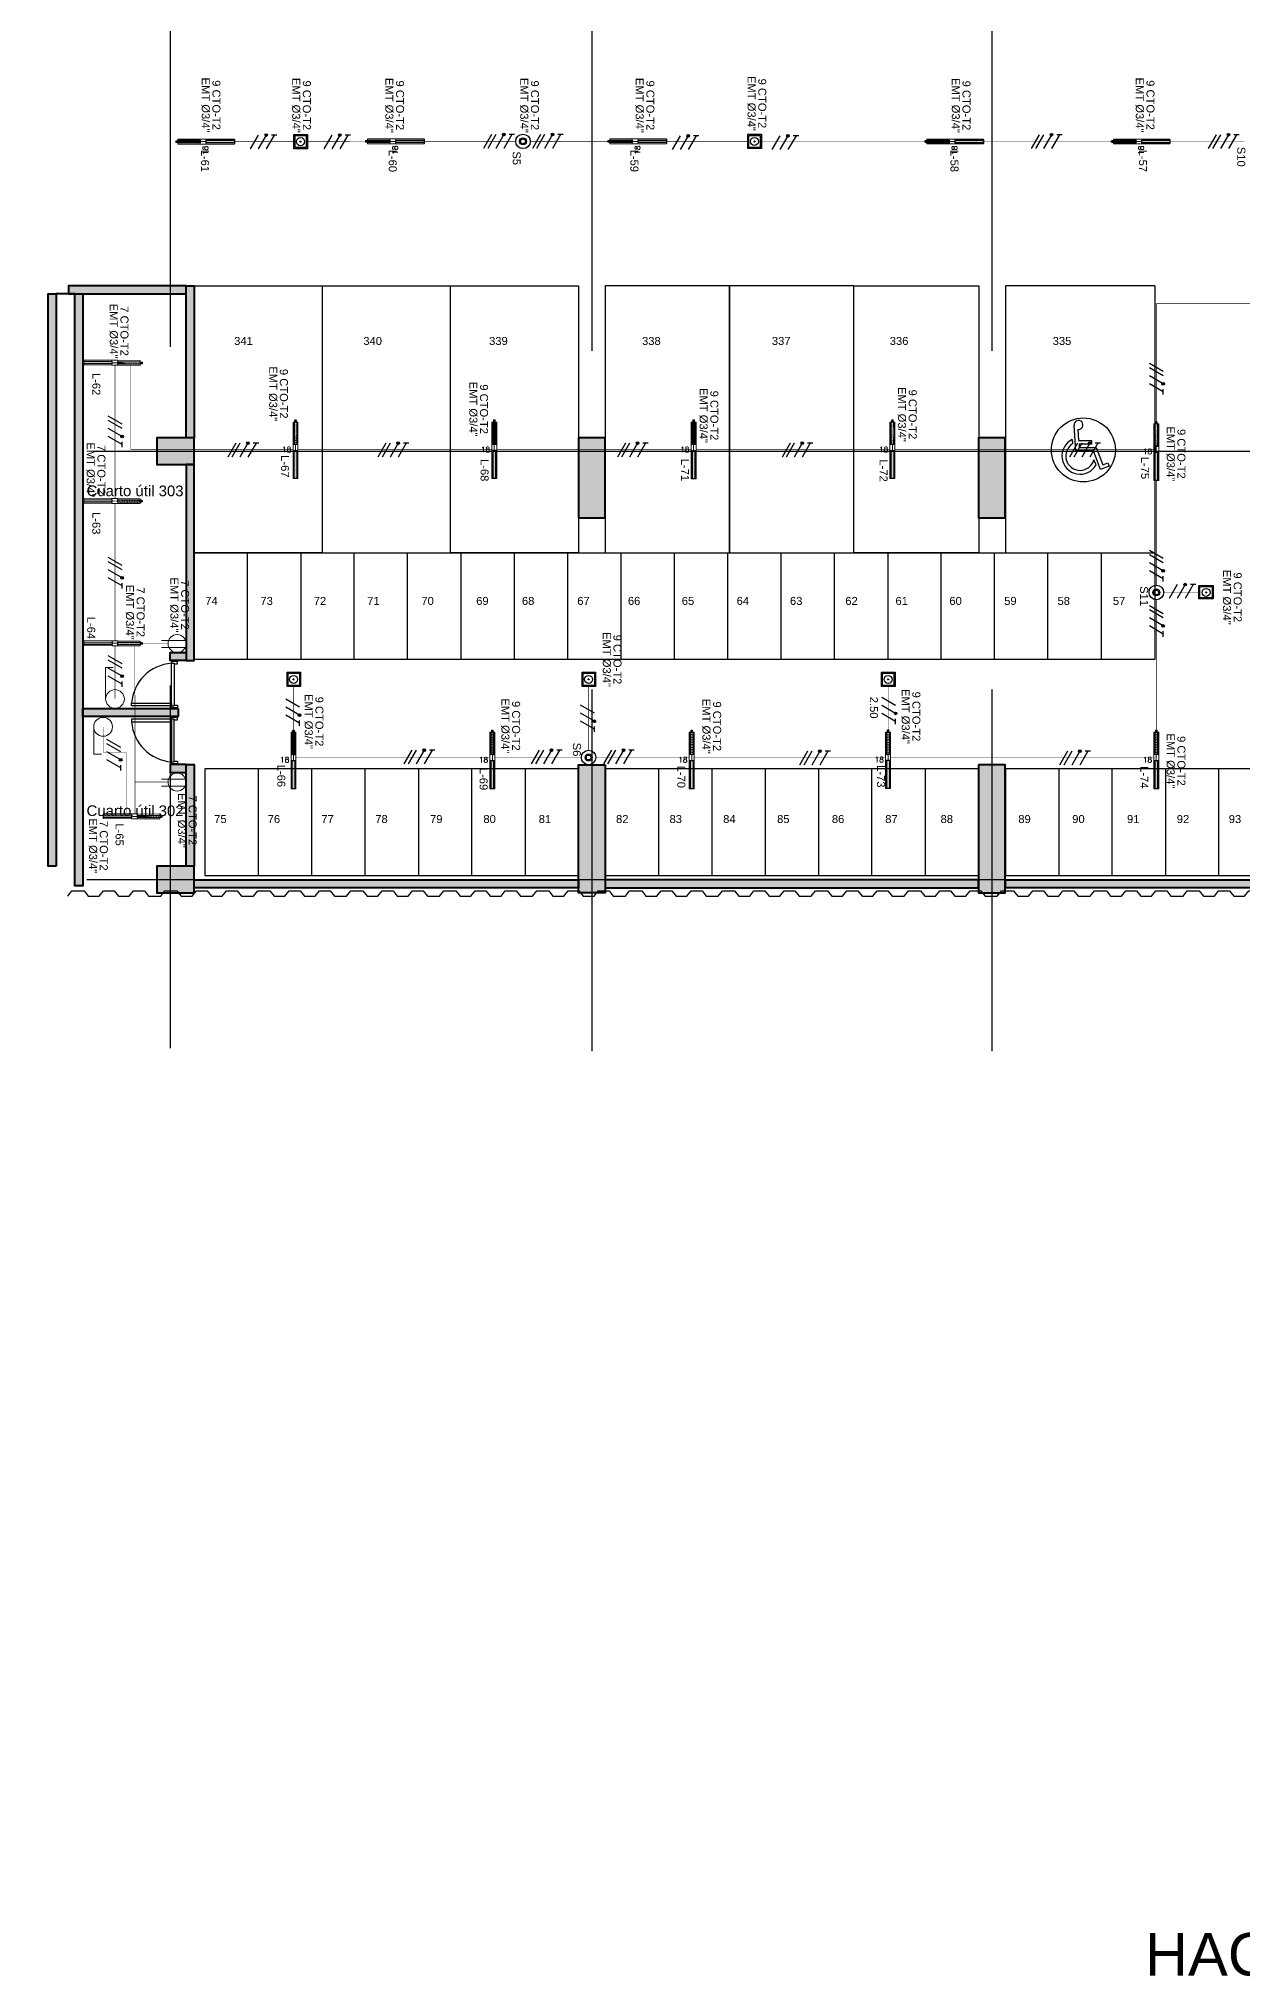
# Model space of a CAD drawing. Header units: millimetres. Extents: x -430 to 508, y 26 to 957.
# Drawn here: x 145.59 to 168.14, y 25.65 to 61.96 of the extents above; entities that cross this region are included whole.
import ezdxf
from ezdxf.enums import TextEntityAlignment as Align
from ezdxf.lldxf.tags import DXFTag

# ---------------------------------------------------------------- set-up
doc = ezdxf.new("R2010")
doc.units = ezdxf.units.MM
for name, pattern in [('Center', [50.8, 31.75, -6.35, 6.35, -6.35]), ('HIDDEN', [9.525, 6.35, -3.175]), ('HIDDEN2', [4.7625, 3.175, -1.5875])]:
    doc.linetypes.add(name, pattern=pattern)
for name, color, linetype in [('-ALAMBRADO', 7, 'Continuous'), ('-parquead', 8, 'Continuous'), ('-TP', 4, 'HIDDEN2'), ('A-HATCH CONCRETO', 8, 'Continuous'), ('AMOBLAMIENTO', 8, 'Continuous'), ('F-2', 8, 'Continuous'), ('GG_DETALLES 1', 7, 'Continuous'), ('GG_EMERGENCIA 03', 1, 'Continuous'), ('GG_LUMINARIA LED HERMETICA', 1, 'Continuous'), ('H-muro', 251, 'Continuous'), ('MUEBLE', 8, 'Continuous'), ('SENSOR MOVIMIENTO', 3, 'Continuous'), ('TEXTO 3', 3, 'Continuous'), ('Textos-espacios', 8, 'Continuous')]:
    doc.layers.add(name, color=color, linetype=linetype)
for name, color, linetype, lineweight in [('-CN-GYD-INTERRUPTORES DE PARED', 3, 'Continuous', 20), ('-CN-GYD-TOMACORRIENTES', 1, 'Continuous', 18), ('-CN-GYD-TUBERÍA PRINCIPAL ILUMINACION', 5, 'Continuous', 5), ('-EL-Texto Tomas', 7, 'Continuous', 0), ('_TEXTO', 7, 'Continuous', 9), ('Estructura', 250, 'Continuous', 40), ('GG_TEXTO', 7, 'Continuous', 9), ('LUMINARIA DE EMERGENCIA PARA SOBREPONER', 1, 'Continuous', 25), ('Muro', 250, 'Continuous', 40), ('TEXTOS', 250, 'Continuous', 20)]:
    doc.layers.add(name, color=color, linetype=linetype, lineweight=lineweight)
doc.layers.add('Columna', color=7, linetype='Continuous', lineweight=40, true_color=0x4d4d4d)
doc.layers.add('DIM-25', color=8, linetype='Continuous', plot=False)
doc.layers.add('EJE-ESTRUCTURA', color=7, linetype='Center', true_color=0xbdbdbd)
doc.layers.add('JCA_HATCH 254', color=7, linetype='Continuous', true_color=0xcfcfcf)
doc.styles.add('CORPORATIVO', font='simplex.shx')
doc.styles.add('ROMANS', font='arial.ttf')
doc.styles.get("Standard").update_dxf_attribs({"font": 'arial.ttf'})
tags = doc.linetypes.add('EMT_LINE', pattern='A,0.5,-0.2,["EMT",Standard,S=0.1,R=0,X=-0.1,Y=-0.05],-0.25', length=0.95).pattern_tags.tags
tags[6] = DXFTag(74, 10)
pattern_1 = [(270, (73.633, 4.985), (10.40324, -6.00631), [1.50158, -10.51105]), (360, (73.6335, 4.2344), (10.40324, 6.00631), [0.75079, -20.05569]), (360, (73.6335, 4.047), (10.40324, 6.00631), [0.60063, -20.20584]), (360, (73.6335, 4.422), (10.40324, 6.00631), [0.60063, -20.20584]), (330, (73.633, 3.859), (10.40324, 6.00631), [0.4805, -11.53212]), (30, (73.633, 4.61), (4e-09, 12.01262), [0.4805, -11.53212])]

# ---------------------------------------------------------------- blocks, each defined once
blk = doc.blocks.new('GG_HERMETICA')
h = blk.add_hatch()
h.set_pattern_fill('SWAMP', color=252, scale=0.472938, angle=270)
h.set_pattern_definition(pattern_1)
h.paths.add_polyline_path([(-20, -24), (-20, 23), (-550, 23), (-550, -24)])
h = blk.add_hatch()
h.set_pattern_fill('SWAMP', color=252, scale=0.472938, angle=270)
h.set_pattern_definition(pattern_1)
h.paths.add_polyline_path([(509, -24), (509, 24), (90, 23), (90, -24)])
at = {"layer": '-CN-GYD-INTERRUPTORES DE PARED', "color": 1}
blk.add_line((-20, 0), (90, 0), dxfattribs=at)
at = {"layer": '-CN-GYD-INTERRUPTORES DE PARED', "color": 1, "extrusion": (0, 0, -1)}
blk.add_lwpolyline([(20, -46), (550, -46), (550, 46), (20, 46)], dxfattribs=at)
at = {"layer": '-CN-GYD-INTERRUPTORES DE PARED', "color": 1}
for points in [[(509, -46), (509, 46)], [(513, 8), (512, 7), (512, 3), (511, 0), (511, -13), (509, -13), (509, 0), (509, 13), (511, 13), (511, 0), (512, -3), (512, -7), (513, -8)], [(519, 12), (519, 17), (513, 17), (513, 17), (512, 16), (511, 15), (511, 13), (512, 12), (513, 11), (519, 11)], [(513, 11), (513, 8), (519, 8)], [(518, 17), (518, 11), (518, 8), (518, 0), (518, -8), (518, -11), (518, -17)], [(528, -12), (528, -16), (520, -16), (520, -12), (520, 0), (520, 12), (519, 12), (519, 0), (519, -12), (520, -12)], [(520, 12), (520, 16), (528, 16), (528, 12)], [(528, 8), (520, 8)], [(541, -14), (540, -16), (530, -16), (530, -12), (530, 0), (530, 12), (528, 12), (528, 0), (528, -12), (530, -12)], [(530, 12), (530, 16), (540, 16), (541, 14)], [(530, 7), (540, 7), (540, 9), (530, 9)], [(540, 9), (541, 11)], [(540, 7), (541, 4)], [(519, -12), (519, -17), (513, -17), (513, -17), (512, -16), (511, -15), (511, -13), (512, -12), (513, -11), (519, -11)], [(513, -11), (513, -8), (519, -8)], [(528, -8), (520, -8)], [(530, -7), (540, -7), (540, -9), (530, -9)], [(540, -7), (541, -4)], [(540, -9), (541, -11)]]:
    blk.add_lwpolyline(points, dxfattribs=at)
blk.add_lwpolyline([(550, -11), (550, 0), (550, 11), (548, 14), (546, 14), (541, 14), (541, 0), (541, -14), (546, -14), (548, -14)], close=True, dxfattribs=at)
for points in [[(509, 46, 0), (90, 46, 0), (-20, 46, 0), (-20, -46, 0), (90, -46, 0), (90, 46, 0)], [(90, -46, 0), (509, -46, 0)]]:
    blk.add_polyline3d(points, dxfattribs=at)
at = {"ltscale": 0.3}
blk.add_line((-550, -40), (-550, 40), dxfattribs=at)
at = {"color": 1}
blk.add_lwpolyline([(-20, 23), (-20, -24), (-550, -24), (-550, 23)], close=True, dxfattribs=at)
blk.add_lwpolyline([(509, -24), (90, -24), (90, 23), (509, 23)], dxfattribs=at)
at = {"color": 7, "style": 'CORPORATIVO', "flags": 1}
for tag, p in [('TIPOCONTROL', (-554, 0)), ('CONTROL', (-554, 10)), ('ACTUADOR', (-554, -10))]:
    blk.add_attdef(tag, text='', height=2, dxfattribs=at).set_placement(p, align=Align.MIDDLE_RIGHT)
at = {"color": 7, "style": 'CORPORATIVO'}
blk.add_attdef('IDENTIFICACION', text='', height=2, dxfattribs=at).set_placement((0, 82), align=Align.BOTTOM_CENTER)
at = {"color": 7, "style": 'CORPORATIVO', "flags": 1}
for tag, p in [('FABRICANTE', (553, 16)), ('REFERENCIA', (553, 5)), ('LOCALIZACION', (553, -5)), ('POTENCIA', (553, -16))]:
    blk.add_attdef(tag, text='', height=2, dxfattribs=at).set_placement(p, align=Align.MIDDLE_LEFT)
at = {"color": 7, "style": 'CORPORATIVO'}
blk.add_attdef('CIRCUITO', text='', height=2, dxfattribs=at).set_placement((532, -92), align=Align.TOP_LEFT)
blk = doc.blocks.new('O6C20-MDW')
at = {"layer": 'SENSOR MOVIMIENTO'}
for radius in [129, 62.1, 43.1]:
    blk.add_circle((63166, 32657), radius, dxfattribs=at)
blk = doc.blocks.new('Tomas BD1')
at = {"lineweight": 0}
blk.add_line((0.115, -0.318), (0.115, 0.588), dxfattribs=at)
blk.add_lwpolyline([(-0.154, -0.297), (-0.154, 0.588)], dxfattribs=at)
blk.add_circle((0, 0), 0.338, dxfattribs=at)
at = {"layer": '-EL-Texto Tomas', "color": 7, "style": 'ROMANS'}
for tag, p, height, flags in [('POTENCIA(W)', (0.878, 0.595), 0.321, 9), ('TABLERO', (0.316, 0.654), 0.273, 8), ('CTO', (-0.059, 0.65), 0.273, 8)]:
    blk.add_attdef(tag, p, '', height=height, rotation=90, dxfattribs=dict(at, flags=flags))
at = {"layer": '-EL-Texto Tomas', "style": 'ROMANS', "flags": 9}
blk.add_attdef('USO', (-0.84, 0.589), '', height=0.35, rotation=90, dxfattribs=at)
blk = doc.blocks.new('3x')
at = {"layer": '-ALAMBRADO'}
h = blk.add_hatch(color=256, dxfattribs=at)
edge = h.paths.add_edge_path()
edge.add_arc((0.078, 0.13), 0.025, 0, 360)
for p, q in [((-0.152, 0.13), (-0.302, -0.13)), ((-0.072, 0.13), (-0.222, -0.13)), ((0.078, 0.13), (-0.072, -0.13)), ((0.228, 0.13), (0.078, -0.13))]:
    blk.add_line(p, q, dxfattribs=at)
blk.add_lwpolyline([(0.278, 0.13), (0.178, 0.13)], dxfattribs=at)
blk.add_circle((0.078, 0.13), 0.025, dxfattribs=at)
blk = doc.blocks.new('*U27')
at = {"layer": '-ALAMBRADO'}
blk.add_blockref('3x', (0, 0), dxfattribs=at)
blk = doc.blocks.new('A$Cc7fbbbd8')
at = {"layer": 'GG_EMERGENCIA 03', "ltscale": 0.3}
h = blk.add_hatch(dxfattribs=at)
h.set_pattern_fill('ANSI31', color=256, scale=0.0005, angle=90)
h.set_pattern_definition([(135, (0.0614115, 0.0595737), (-0.00112253, -0.00112253), [])])
edge = h.paths.add_edge_path()
edge.add_arc((0.061, 0.1), 0.00475, 0, 360)
for points in [[(-0.005, 0.035), (-0.005, 0.161), (0.128, 0.161), (0.128, 0.035)], [(0.005, 0.045), (0.005, 0.151), (0.118, 0.151), (0.118, 0.045)]]:
    blk.add_lwpolyline(points, close=True, dxfattribs=at)
for radius in [0.0376, 0.00475]:
    blk.add_circle((0.061, 0.1), radius, dxfattribs=at)
blk = doc.blocks.new('discap')
at = {"layer": 'TEXTO 3', "color": 0, "linetype": 'Continuous'}
for p, q in [((-179169, -277469), (-179154, -277610)), ((-178353, -278322), (-178426, -278155))]:
    blk.add_line(p, q, dxfattribs=at)
blk.add_lwpolyline([(-178974, -277120), (-178946, -277498), (-178511, -277498), (-178511, -277624), (-178926, -277624), (-178926, -277730), (-178352, -277730), (-178127, -278321), (-177953, -278254), (-177909, -278371), (-178198, -278488), (-178440, -277852), (-179047, -277852), (-179102, -276980)], dxfattribs=at)
for centre, radius, start, end in [((-178951, -276970), 152, 261.2603, 183.66969), ((-178897, -278025), 619, 116.09541, 331.34503), ((-178897, -278025), 488, 121.7945, 344.57102)]:
    blk.add_arc(centre, radius, start, end, dxfattribs=at)
blk = doc.blocks.new('estructura etapa 3')
at = {"layer": 'Columna', "transparency": 33554687}
h = blk.add_hatch(color=256, dxfattribs=at)
h.dxf.hatch_style = 1
h.paths.add_polyline_path([(-876.45, -6659.124), (-876.95, -6659.124), (-876.95, -6657.624), (-876.45, -6657.624)])
h.paths.add_polyline_path([(-867.95, -6659.124), (-868.45, -6659.124), (-868.45, -6657.624), (-867.95, -6657.624)])
h.paths.add_polyline_path([(-860.452, -6659.124), (-860.952, -6659.124), (-860.952, -6657.624), (-860.452, -6657.624)])
h.paths.add_polyline_path([(-856.154, -6658.124), (-856.154, -6657.624), (-856.654, -6657.624), (-856.654, -6658.124)])
h.paths.add_polyline_path([(-883.95, -6659.124), (-884.45, -6659.124), (-884.45, -6657.624), (-883.95, -6657.624)])
h.paths.add_polyline_path([(-891.651, -6658.124), (-891.651, -6657.624), (-892.35, -6657.624), (-892.35, -6658.124)])
h.paths.add_polyline_path([(-849.354, -6658.124), (-849.354, -6657.624), (-850.055, -6657.624), (-850.055, -6658.124)])
h.paths.add_polyline_path([(-849.354, -6668.199), (-849.354, -6667.599), (-849.854, -6667.599), (-849.854, -6668.199)])
h.paths.add_polyline_path([(-856.154, -6668.149), (-856.154, -6667.649), (-856.654, -6667.649), (-856.654, -6668.149)])
h.paths.add_polyline_path([(-859.952, -6667.649), (-859.952, -6668.149), (-861.452, -6668.149), (-861.452, -6667.649)])
h.paths.add_polyline_path([(-868.95, -6667.649), (-868.95, -6668.149), (-867.45, -6668.149), (-867.45, -6667.649)])
h.paths.add_polyline_path([(-875.95, -6667.649), (-875.95, -6668.149), (-877.45, -6668.149), (-877.45, -6667.649)])
h.paths.add_polyline_path([(-884.95, -6667.649), (-884.95, -6668.149), (-883.45, -6668.149), (-883.45, -6667.649)])
h.paths.add_polyline_path([(-891.85, -6668.199), (-891.851, -6667.599), (-892.35, -6667.599), (-892.349, -6668.199)])
h.paths.add_polyline_path([(-891.85, -6676.199), (-891.85, -6675.599), (-892.349, -6675.599), (-892.349, -6676.199)])
h.paths.add_polyline_path([(-884.95, -6675.649), (-884.95, -6676.149), (-883.45, -6676.149), (-883.45, -6675.649)])
h.paths.add_polyline_path([(-875.95, -6675.649), (-875.95, -6676.149), (-877.45, -6676.149), (-877.45, -6675.649)])
h.paths.add_polyline_path([(-868.95, -6675.649), (-868.95, -6676.149), (-867.45, -6676.149), (-867.45, -6675.649)])
h.paths.add_polyline_path([(-859.952, -6675.649), (-859.952, -6676.149), (-861.452, -6676.149), (-861.452, -6675.649)])
h.paths.add_polyline_path([(-856.154, -6676.149), (-856.154, -6675.649), (-856.654, -6675.649), (-856.654, -6676.149)])
h.paths.add_polyline_path([(-849.354, -6676.199), (-849.354, -6675.599), (-849.854, -6675.599), (-849.854, -6676.199)])
h.paths.add_polyline_path([(-849.354, -6686.299), (-849.354, -6685.699), (-849.854, -6685.699), (-849.854, -6686.299)])
h.paths.add_polyline_path([(-856.154, -6686.249), (-856.154, -6685.749), (-856.654, -6685.749), (-856.654, -6686.249)])
h.paths.add_polyline_path([(-859.952, -6685.749), (-859.952, -6686.249), (-861.452, -6686.249), (-861.452, -6685.749)])
h.paths.add_polyline_path([(-868.95, -6685.749), (-868.95, -6686.249), (-867.45, -6686.249), (-867.45, -6685.749)])
h.paths.add_polyline_path([(-875.95, -6685.749), (-875.95, -6686.249), (-877.45, -6686.249), (-877.45, -6685.749)])
h.paths.add_polyline_path([(-884.95, -6685.749), (-884.95, -6686.249), (-883.45, -6686.249), (-883.45, -6685.749)])
h.paths.add_polyline_path([(-891.847, -6686.299), (-891.851, -6685.699), (-892.35, -6685.699), (-892.346, -6686.299)])
h.paths.add_polyline_path([(-891.651, -6694.249), (-891.651, -6693.749), (-892.35, -6693.749), (-892.35, -6694.249)])
h.paths.add_polyline_path([(-884.95, -6693.749), (-884.95, -6694.249), (-883.45, -6694.249), (-883.45, -6693.749)])
h.paths.add_polyline_path([(-875.95, -6693.749), (-875.95, -6694.249), (-877.45, -6694.249), (-877.45, -6693.749)])
h.paths.add_polyline_path([(-868.95, -6693.749), (-868.95, -6694.249), (-867.45, -6694.249), (-867.45, -6693.749)])
h.paths.add_polyline_path([(-859.952, -6693.749), (-859.952, -6694.249), (-861.452, -6694.249), (-861.452, -6693.749)])
h.paths.add_polyline_path([(-856.054, -6694.249), (-856.054, -6693.749), (-856.654, -6693.749), (-856.654, -6694.249)])
h.paths.add_polyline_path([(-849.353, -6694.294), (-849.354, -6693.699), (-849.855, -6693.699), (-849.854, -6694.294)])
h.paths.add_polyline_path([(-849.358, -6703.974), (-849.353, -6703.374), (-849.854, -6703.374), (-849.859, -6703.974)])
h.paths.add_polyline_path([(-856.054, -6703.924), (-856.054, -6703.424), (-856.654, -6703.424), (-856.654, -6703.924)])
h.paths.add_polyline_path([(-861.847, -6703.424), (-860.347, -6703.424), (-860.347, -6703.924), (-861.847, -6703.924)])
h.paths.add_polyline_path([(-867.95, -6704.924), (-867.95, -6703.424), (-868.45, -6703.424), (-868.45, -6704.924)])
h.paths.add_polyline_path([(-876.45, -6704.924), (-876.45, -6703.424), (-876.95, -6703.424), (-876.95, -6704.924)])
h.paths.add_polyline_path([(-883.95, -6704.924), (-883.95, -6703.424), (-884.45, -6703.424), (-884.45, -6704.924)])
h.paths.add_polyline_path([(-891.651, -6703.924), (-891.651, -6703.424), (-892.35, -6703.424), (-892.35, -6703.924)])
h.paths.add_polyline_path([(-891.65, -6711.949), (-891.65, -6711.449), (-892.35, -6711.449), (-892.35, -6711.949)])
h.paths.add_polyline_path([(-883.95, -6709.549), (-883.95, -6711.949), (-884.45, -6711.949), (-884.45, -6709.549)])
h.paths.add_polyline_path([(-876.95, -6709.549), (-876.95, -6711.949), (-876.45, -6711.949), (-876.45, -6709.549)])
h.paths.add_polyline_path([(-868.45, -6709.549), (-868.45, -6711.949), (-867.95, -6711.949), (-867.95, -6709.549)])
h.paths.add_polyline_path([(-860.952, -6711.949), (-860.952, -6709.549), (-860.452, -6709.549), (-860.452, -6711.949)])
h.paths.add_polyline_path([(-855.954, -6711.949), (-855.954, -6711.449), (-856.654, -6711.449), (-856.654, -6711.949)])
h.paths.add_polyline_path([(-849.354, -6711.949), (-849.354, -6711.449), (-850.054, -6711.449), (-850.054, -6711.949)])
edge = h.paths.add_edge_path()
edge.add_line((-876.7, -6657.34), (-876.7, -6714.914))
at = {"layer": 'EJE-ESTRUCTURA'}
for p, q in [((-892.1, -6657.265), (-892.1, -6714.861)), ((-884.2, -6657.34), (-884.2, -6714.914)), ((-876.7, -6657.34), (-876.7, -6714.914)), ((-893.52, -6703.674), (-848.943, -6703.674)), ((-893.66, -6711.699), (-848.943, -6711.699))]:
    blk.add_line(p, q, dxfattribs=at)
at = {"layer": 'Estructura'}
for points in [[(-891.651, -6703.924), (-891.651, -6703.424), (-892.35, -6703.424), (-892.35, -6703.924)], [(-883.95, -6704.924), (-883.95, -6703.424), (-884.45, -6703.424), (-884.45, -6704.924)], [(-876.45, -6704.924), (-876.45, -6703.424), (-876.95, -6703.424), (-876.95, -6704.924)], [(-883.95, -6709.549), (-883.95, -6711.949), (-884.45, -6711.949), (-884.45, -6709.549)], [(-876.95, -6709.549), (-876.95, -6711.949), (-876.45, -6711.949), (-876.45, -6709.549)], [(-891.65, -6711.949), (-891.65, -6711.449), (-892.35, -6711.449), (-892.35, -6711.949)]]:
    blk.add_lwpolyline(points, close=True, dxfattribs=at)
blk = doc.blocks.new('A$C972f9415')
at = {"layer": 'A-HATCH CONCRETO', "ltscale": 0.03}
h = blk.add_hatch(color=256, dxfattribs=at)
h.dxf.hatch_style = 1
h.paths.add_polyline_path([(7.46, 15.046), (9.812, 15.046), (9.812, 12.196), (9.662, 12.196), (9.662, 14.896), (7.727, 14.896), (7.727, 7.125), (9.512, 7.125), (9.512, 6.975), (7.727, 6.975), (7.727, 3.802), (7.577, 3.802), (7.577, 14.896), (7.46, 14.896)])
h = blk.add_hatch(color=256, dxfattribs=at)
h.dxf.hatch_style = 1
h.paths.add_polyline_path([(9.662, 5.925), (9.662, 6.075), (9.362, 6.075), (9.362, 5.925)])
h.paths.add_polyline_path([(9.662, 6.075), (9.812, 6.075), (9.812, 4.171), (9.662, 4.171)])
h.paths.add_polyline_path([(9.662, 8.175), (9.662, 8.025), (9.362, 8.025), (9.362, 8.175)])
h.paths.add_polyline_path([(9.662, 8.025), (9.812, 8.025), (9.812, 11.696), (9.662, 11.696)])
at = {"layer": 'A-HATCH CONCRETO', "linetype": 'HIDDEN', "ltscale": 0.3, "true_color": 0x636466}
h = blk.add_hatch(color=251, dxfattribs=at)
h.dxf.hatch_style = 1
h.paths.add_polyline_path([(30.672, 3.912), (30.672, 3.762), (25.013, 3.762), (25.013, 3.912)])
h.paths.add_polyline_path([(17.513, 3.912), (17.513, 3.762), (24.512, 3.762), (24.512, 3.912)])
h.paths.add_polyline_path([(17.013, 3.912), (17.013, 3.762), (9.813, 3.762), (9.813, 3.912)])
at = {"layer": 'JCA_HATCH 254', "true_color": 0x636466}
blk.add_hatch(color=251, dxfattribs=at).paths.add_polyline_path([(7.227, 4.171), (7.077, 4.171), (7.077, 14.896), (7.227, 14.896)])
at = {"layer": '-parquead'}
for p, q in [((27.812, 15.046), (27.812, 8.046)), ((11.812, 10.046), (11.812, 8.046)), ((27.812, 8.046), (11.812, 8.046))]:
    blk.add_line(p, q, dxfattribs=at)
for points in [[(9.812, 15.046), (17.013, 15.046)], [(11.812, 8.046), (9.812, 8.046), (9.812, 15.046)], [(12.213, 15.046), (12.213, 10.046), (9.812, 10.046)], [(12.213, 15.046), (12.213, 10.046), (14.613, 10.046)], [(17.013, 15.046), (17.013, 10.046), (14.613, 10.046), (14.613, 15.046)], [(22.173, 15.046), (19.842, 15.046), (19.843, 10.046), (22.173, 10.046)], [(27.812, 15.046), (25.013, 15.046), (25.013, 10.046), (27.812, 10.046)], [(9.812, 10.046), (11.812, 10.046)], [(10.812, 8.046), (10.812, 10.046)], [(11.812, 10.046), (27.812, 10.046)], [(12.812, 8.046), (12.812, 10.046)], [(13.812, 8.046), (13.812, 10.046)], [(14.812, 10.046), (14.812, 8.046)], [(15.812, 8.046), (15.812, 10.046)], [(16.812, 8.046), (16.812, 10.046)], [(17.812, 8.046), (17.812, 10.046)], [(18.812, 8.046), (18.812, 10.046)], [(19.812, 8.046), (19.812, 10.046)], [(20.812, 8.046), (20.812, 10.046)], [(21.812, 8.046), (21.812, 10.046)], [(22.812, 10.046), (22.812, 8.046)], [(23.812, 8.046), (23.812, 10.046)], [(24.812, 8.046), (24.812, 10.046)], [(24.812, 8.046), (24.812, 10.046)], [(25.812, 8.046), (25.812, 10.046)], [(26.812, 8.046), (26.812, 10.046)], [(17.013, 5.998), (10.013, 5.998), (10.013, 3.998), (17.013, 3.998)], [(11.013, 5.998), (11.013, 3.998)], [(12.013, 5.998), (12.013, 3.998)], [(13.013, 5.998), (13.013, 3.998)], [(14.013, 5.998), (14.013, 3.998)], [(15.013, 3.998), (15.013, 5.998)], [(16.013, 5.998), (16.013, 3.998)], [(17.013, 5.998), (17.013, 3.998)], [(24.513, 5.998), (17.513, 5.998), (17.513, 3.998), (24.513, 3.998)], [(18.513, 5.998), (18.513, 3.998)], [(19.513, 5.998), (19.513, 3.998)], [(20.513, 5.998), (20.513, 3.998)], [(21.513, 5.998), (21.513, 3.998)], [(22.513, 3.998), (22.513, 5.998)], [(23.513, 5.998), (23.513, 3.998)], [(24.513, 5.998), (24.513, 3.998)], [(30.013, 5.998), (25.013, 5.998), (25.013, 3.998), (30.013, 3.998)], [(26.013, 5.998), (26.013, 3.998)], [(27.013, 3.998), (27.013, 5.998)], [(28.013, 5.998), (28.013, 3.998)], [(29.013, 3.998), (29.013, 5.998)]]:
    blk.add_lwpolyline(points, dxfattribs=at)
for points in [[(17.513, 15.046), (17.513, 10.046), (19.843, 10.046), (19.843, 15.046)], [(24.513, 15.046), (24.513, 10.046), (22.173, 10.046), (22.173, 15.046)]]:
    blk.add_lwpolyline(points, close=True, dxfattribs=at)
at = {"layer": 'AMOBLAMIENTO'}
for points in [[(7.443, 3.611), (7.523, 3.711), (7.749, 3.711), (7.829, 3.611), (8.031, 3.611)], [(8.031, 3.611), (8.111, 3.711), (8.314, 3.711), (8.394, 3.611), (8.597, 3.611), (8.677, 3.711), (8.879, 3.711), (8.959, 3.611), (9.185, 3.611), (9.265, 3.711), (9.49, 3.711), (9.57, 3.611), (9.773, 3.611)], [(9.773, 3.611), (9.853, 3.711), (10.056, 3.711), (10.136, 3.611), (10.338, 3.611), (10.418, 3.711), (10.621, 3.711), (10.701, 3.611), (10.926, 3.611), (11.006, 3.711), (11.232, 3.711), (11.312, 3.611), (11.514, 3.611)], [(11.514, 3.611), (11.594, 3.711), (11.797, 3.711), (11.877, 3.611), (12.08, 3.611), (12.16, 3.711), (12.363, 3.711), (12.443, 3.611), (12.668, 3.611), (12.748, 3.711), (12.973, 3.711), (13.053, 3.611), (13.256, 3.611)], [(13.256, 3.611), (13.336, 3.711), (13.539, 3.711), (13.619, 3.611), (13.821, 3.611), (13.901, 3.711), (14.104, 3.711), (14.184, 3.611), (14.41, 3.611), (14.49, 3.711), (14.715, 3.711), (14.795, 3.611), (14.998, 3.611)], [(14.998, 3.611), (15.078, 3.711), (15.28, 3.711), (15.36, 3.611), (15.563, 3.611), (15.643, 3.711), (15.846, 3.711), (15.926, 3.611), (16.151, 3.611), (16.231, 3.711), (16.456, 3.711), (16.536, 3.611), (16.739, 3.611)], [(16.739, 3.611), (16.819, 3.711), (17.022, 3.711), (17.102, 3.611), (17.305, 3.611), (17.385, 3.711), (17.587, 3.711), (17.667, 3.611), (17.893, 3.611), (17.973, 3.711), (18.198, 3.711), (18.278, 3.611), (18.481, 3.611)], [(18.481, 3.611), (18.561, 3.711), (18.763, 3.711), (18.843, 3.611), (19.046, 3.611), (19.126, 3.711), (19.329, 3.711), (19.409, 3.611), (19.634, 3.611), (19.714, 3.711), (19.94, 3.711), (20.02, 3.611), (20.222, 3.611)], [(20.222, 3.611), (20.302, 3.711), (20.505, 3.711), (20.585, 3.611), (20.788, 3.611), (20.868, 3.711), (21.071, 3.711), (21.151, 3.611), (21.376, 3.611), (21.456, 3.711), (21.681, 3.711), (21.761, 3.611), (21.964, 3.611)], [(21.964, 3.611), (22.044, 3.711), (22.247, 3.711), (22.327, 3.611), (22.529, 3.611), (22.609, 3.711), (22.812, 3.711), (22.892, 3.611), (23.117, 3.611), (23.197, 3.711), (23.423, 3.711), (23.503, 3.611), (23.706, 3.611)], [(23.706, 3.611), (23.786, 3.711), (23.988, 3.711), (24.068, 3.611), (24.271, 3.611), (24.351, 3.711), (24.554, 3.711), (24.634, 3.611), (24.859, 3.611), (24.939, 3.711), (25.164, 3.711), (25.244, 3.611), (25.447, 3.611)], [(25.447, 3.611), (25.527, 3.711), (25.73, 3.711), (25.81, 3.611), (26.013, 3.611), (26.093, 3.711), (26.295, 3.711), (26.375, 3.611), (26.601, 3.611), (26.681, 3.711), (26.906, 3.711), (26.986, 3.611), (27.189, 3.611)], [(27.189, 3.611), (27.269, 3.711), (27.471, 3.711), (27.551, 3.611), (27.754, 3.611), (27.834, 3.711), (28.037, 3.711), (28.117, 3.611), (28.342, 3.611), (28.422, 3.711), (28.648, 3.711), (28.728, 3.611), (28.93, 3.611)], [(28.93, 3.611), (29.01, 3.711), (29.213, 3.711), (29.293, 3.611), (29.496, 3.611), (29.576, 3.711), (29.778, 3.711), (29.858, 3.611), (30.084, 3.611), (30.164, 3.711), (30.389, 3.711), (30.469, 3.611), (30.672, 3.611)]]:
    blk.add_lwpolyline(points, dxfattribs=at)
at = {"layer": 'DIM-25'}
for centre, start, end in [((9.45, 7.164), 94.4578, 175.5956), ((9.45, 6.936), 184.4044, 265.5422)]:
    blk.add_arc(centre, 0.813, start, end, dxfattribs=at)
at = {"layer": 'F-2'}
for points in [[(9.437, 7.975), (9.437, 7.962), (9.499, 7.962), (9.499, 8.013), (9.387, 8.013), (9.387, 7.975)], [(9.399, 8.025), (9.399, 8.013), (9.487, 8.013), (9.487, 8.025)], [(9.387, 7.176), (9.387, 7.975), (9.437, 7.975), (9.437, 7.176)], [(9.437, 7.189), (9.499, 7.189), (9.499, 7.138), (9.387, 7.138), (9.387, 7.176), (9.437, 7.176), (9.437, 7.189)], [(9.437, 6.925), (9.437, 6.912), (9.499, 6.912), (9.499, 6.963), (9.387, 6.963), (9.387, 6.925)], [(9.399, 7.125), (9.399, 7.138), (9.487, 7.138), (9.487, 7.125)], [(9.399, 6.975), (9.399, 6.963), (9.487, 6.963), (9.487, 6.975)], [(9.437, 6.126), (9.437, 6.139), (9.499, 6.139), (9.499, 6.088), (9.387, 6.088), (9.387, 6.126)], [(9.399, 6.075), (9.399, 6.088), (9.487, 6.088), (9.487, 6.075)]]:
    blk.add_lwpolyline(points, dxfattribs=at)
blk.add_lwpolyline([(9.437, 6.925), (9.387, 6.925), (9.387, 6.126), (9.437, 6.126)], close=True, dxfattribs=at)
at = {"layer": 'H-muro', "color": 252}
blk.add_circle((26.475, 11.971), 0.6, dxfattribs=at)
at = {"layer": 'MUEBLE', "linetype": 'HIDDEN'}
for points in [[(9.387, 7.227), (9.387, 7.176), (8.64, 7.176), (8.64, 7.227)], [(9.387, 6.874), (9.387, 6.925), (8.64, 6.925), (8.64, 6.874)]]:
    blk.add_lwpolyline(points, close=True, dxfattribs=at)
at = {"layer": 'Muro'}
blk.add_line((7.577, 14.896), (7.227, 14.896), dxfattribs=at)
for points in [[(7.227, 4.171), (7.077, 4.171), (7.077, 14.896), (7.227, 14.896)], [(7.46, 14.896), (9.662, 14.896), (9.662, 15.046), (7.46, 15.046)], [(7.577, 14.896), (7.727, 14.896), (7.727, 3.802), (7.577, 3.802)], [(9.662, 15.046), (9.812, 15.046), (9.812, 12.196), (9.662, 12.196)], [(9.662, 8.025), (9.812, 8.025), (9.812, 11.696), (9.662, 11.696)], [(9.662, 8.175), (9.662, 8.025), (9.362, 8.025), (9.362, 8.175)], [(9.512, 7.125), (9.512, 6.975), (7.727, 6.975), (7.727, 7.125)], [(9.662, 5.925), (9.662, 6.075), (9.362, 6.075), (9.362, 5.925)], [(9.662, 6.075), (9.812, 6.075), (9.812, 4.171), (9.662, 4.171)], [(17.013, 3.912), (17.013, 3.762), (9.813, 3.762), (9.813, 3.912)], [(17.513, 3.912), (17.513, 3.762), (24.512, 3.762), (24.512, 3.912)], [(30.672, 3.912), (30.672, 3.762), (25.013, 3.762), (25.013, 3.912)]]:
    blk.add_lwpolyline(points, close=True, dxfattribs=at)
at = {"layer": 'H-muro', "color": 252, "xscale": 0.0005512069662100001, "yscale": 0.0005512069662100001, "zscale": 0.0005512069662100001}
blk.add_blockref('discap', (125.023, 165.107), dxfattribs=at)
at = {"layer": 'Muro'}
blk.add_blockref('estructura etapa 3', (901.462, 6715.62), dxfattribs=at)
at = {"layer": 'Textos-espacios'}
for s, p in [('Cuarto útil 303', (7.796, 11.106)), ('Cuarto útil 302', (7.796, 5.111))]:
    blk.add_text(s, height=0.2, rotation=359.9331, dxfattribs=at).set_placement(p)
at = {"layer": 'Textos-espacios', "char_height": 0.15, "attachment_point": 1, "rotation": 360}
for s, width, insert in [('341', 2.00679, (10.562, 14.089)), ('340', 2.00679, (12.982, 14.089)), ('339', 2.00679, (15.339, 14.089)), ('338', 2.00679, (18.205, 14.089)), ('337', 2.00679, (20.638, 14.089)), ('336', 2.00679, (22.847, 14.089)), ('335', 2.00679, (25.9, 14.089)), ('74', 0.89145, (10.021, 9.217)), ('73', 0.89145, (11.054, 9.217)), ('72', 0.89145, (12.054, 9.217)), ('71', 0.89145, (13.054, 9.217)), ('70', 0.89145, (14.07, 9.217)), ('69', 0.89145, (15.097, 9.217)), ('68', 0.89145, (15.954, 9.217)), ('67', 0.89145, (16.991, 9.217)), ('66', 0.89145, (17.94, 9.217)), ('65', 0.89145, (18.95, 9.217)), ('64', 0.89145, (19.977, 9.217)), ('63', 0.89145, (20.977, 9.217)), ('62', 0.89145, (22.014, 9.217)), ('61', 0.89145, (22.954, 9.217)), ('60', 0.89145, (23.964, 9.217)), ('59', 0.89145, (24.991, 9.217)), ('58', 0.89145, (25.991, 9.217)), ('57', 0.89145, (27.028, 9.217)), ('75', 0.89145, (10.187, 5.129)), ('76', 0.89145, (11.19, 5.129)), ('77', 0.89145, (12.195, 5.129)), ('78', 0.89145, (13.206, 5.129)), ('79', 0.89145, (14.232, 5.129)), ('80', 0.89145, (15.232, 5.129)), ('81', 0.89145, (16.269, 5.129)), ('82', 0.89145, (17.718, 5.129)), ('83', 0.89145, (18.72, 5.129)), ('84', 0.89145, (19.725, 5.129)), ('85', 0.89145, (20.736, 5.129)), ('86', 0.89145, (21.762, 5.129)), ('87', 0.89145, (22.762, 5.129)), ('88', 0.89145, (23.799, 5.129)), ('89', 0.89145, (25.256, 5.129)), ('90', 0.89145, (26.266, 5.129)), ('91', 0.89145, (27.293, 5.129)), ('92', 0.89145, (28.226, 5.129)), ('93', 0.89145, (29.2, 5.129))]:
    blk.add_mtext_dynamic_manual_height_columns(s, width=width, gutter_width=5, heights=[0], dxfattribs=dict(at, insert=insert))
blk = doc.blocks.new('2x')
at = {"layer": '-ALAMBRADO'}
h = blk.add_hatch(color=256, dxfattribs=at)
edge = h.paths.add_edge_path()
edge.add_arc((0.075, 0.13), 0.025, 0, 360)
for p, q in [((-0.075, 0.13), (-0.225, -0.13)), ((0.075, 0.13), (-0.075, -0.13)), ((0.225, 0.13), (0.075, -0.13))]:
    blk.add_line(p, q, dxfattribs=at)
blk.add_lwpolyline([(0.275, 0.13), (0.175, 0.13)], dxfattribs=at)
blk.add_circle((0.075, 0.13), 0.025, dxfattribs=at)
blk = doc.blocks.new('*U23')
at = {"layer": '-ALAMBRADO'}
blk.add_blockref('2x', (0, 0), dxfattribs=at)

msp = doc.modelspace()

# ---------------------------------------------------------------- linework, layer by layer
at = {"layer": '-CN-GYD-INTERRUPTORES DE PARED', "color": 3, "extrusion": (0, 0, -1)}
for p, q in [((146.84, 49.59), (146.84, 50.178)), ((146.84, 50.178), (146.983, 50.178)), ((146.617, 49.068), (146.617, 48.557)), ((146.617, 48.557), (146.761, 48.557))]:
    msp.add_line(p, q, dxfattribs=at)
for centre in [(-147.016, 49.59), (-146.793, 49.068)]:
    msp.add_circle(centre, 0.176, dxfattribs=at)
at = {"layer": '-CN-GYD-TUBERÍA PRINCIPAL ILUMINACION', "linetype": 'EMT_LINE', "ltscale": 15, "const_width": 0.01}
for points in [[(149.253, 60.036), (150.37, 60.036)], [(150.622, 60.036), (151.708, 60.037)], [(152.808, 60.04), (154.525, 60.041)], [(154.797, 60.041), (156.249, 60.041)], [(157.349, 60.041), (158.877, 60.04)], [(159.129, 60.038), (162.19, 60.038)], [(163.29, 60.038), (165.685, 60.038)], [(166.785, 60.038), (168.182, 60.038)], [(166.528, 57), (169.36, 57)], [(166.528, 57), (166.529, 54.785)], [(147.014, 55.845), (147.014, 53.347)], [(150.352, 54.27), (147.313, 54.27), (147.313, 55.841)], [(150.445, 54.27), (154.076, 54.269)], [(154.169, 54.269), (157.812, 54.269)], [(157.905, 54.269), (161.537, 54.268)], [(161.63, 54.268), (166.483, 54.268)], [(166.528, 53.685), (166.529, 51.723)], [(147.014, 53.255), (147.016, 50.68)], [(166.665, 51.586), (167.337, 51.586)], [(166.529, 51.45), (166.531, 49.008)], [(147.016, 49.599), (147.016, 50.587)], [(147.387, 50.585), (147.391, 48.426)], [(148.01, 50.629), (147.531, 50.63)], [(150.362, 49.008), (150.362, 49.845)], [(155.89, 49.845), (155.89, 48.629)], [(161.503, 49.011), (161.503, 49.845)], [(146.793, 49.063), (146.793, 48.593)], [(147.224, 48.593), (146.793, 48.593)], [(147.224, 48.593), (147.224, 47.437)], [(148.01, 48.033), (147.391, 48.033), (147.391, 48.426)], [(154.04, 48.493), (150.408, 48.493)], [(155.755, 48.493), (154.133, 48.493)], [(157.777, 48.493), (156.027, 48.493)], [(161.457, 48.493), (157.87, 48.493)], [(166.482, 48.493), (161.549, 48.493)], [(147.391, 48.033), (147.391, 47.436)]]:
    msp.add_lwpolyline(points, dxfattribs=at)
at = {"layer": '-TP'}
msp.add_lwpolyline([(147.383, 48.918), (147.383, 48.921)], dxfattribs=at)
at = {"layer": 'MUEBLE', "linetype": 'HIDDEN'}
for points in [[(148.074, 49.513), (148.074, 49.462), (147.326, 49.462), (147.326, 49.513)], [(148.074, 49.513), (148.074, 49.462), (147.326, 49.462), (147.326, 49.513)], [(148.074, 49.16), (148.074, 49.21), (147.326, 49.21), (147.326, 49.16)], [(148.074, 49.16), (148.074, 49.21), (147.326, 49.21), (147.326, 49.16)]]:
    msp.add_lwpolyline(points, close=True, dxfattribs=at)

# ---------------------------------------------------------------- block references
at = {"layer": '-CN-GYD-TOMACORRIENTES', "lineweight": 0, "xscale": 0.5, "yscale": 0.5, "zscale": 0.5, "rotation": 89.99999999999999}
for p in [(148.179, 50.629), (148.179, 48.033)]:
    msp.add_blockref('Tomas BD1', p, dxfattribs=at)
msp.add_blockref('A$C972f9415', (138.687, 42.286))
at = {"layer": '_TEXTO', "linetype": 'Continuous', "ltscale": 10}
for name, p, zscale in [('*U23', (149.776, 60.029), 0.5), ('*U23', (151.153, 60.029), 0.5), ('*U27', (154.222, 60.038), 320), ('*U27', (155.139, 60.038), 320), ('*U23', (157.684, 60.016), 0.5), ('*U23', (159.552, 60.016), 0.5), ('*U27', (164.487, 60.035), 320), ('*U27', (167.805, 60.035), 320), ('*U27', (149.43, 54.253), 320), ('*U27', (152.244, 54.253), 320), ('*U27', (156.731, 54.253), 320), ('*U27', (159.817, 54.253), 320), ('*U27', (165.205, 54.253), 320), ('*U23', (166.994, 51.603), 0.5), ('*U27', (152.731, 48.502), 320), ('*U27', (155.115, 48.502), 320), ('*U27', (156.469, 48.502), 320), ('*U27', (160.145, 48.482), 320), ('*U27', (165.019, 48.482), 320)]:
    msp.add_blockref(name, p, dxfattribs=dict(at, zscale=zscale))
at = {"layer": '_TEXTO', "linetype": 'Continuous', "ltscale": 10, "rotation": 270}
for name, p, zscale in [('*U27', (166.529, 55.575), 320), ('*U27', (147.018, 54.587), 320), ('*U27', (166.529, 52.071), 320), ('*U27', (147.018, 51.939), 320), ('*U27', (166.529, 51.036), 320), ('*U27', (147.018, 50.096), 320), ('*U23', (150.344, 49.363), 0.5), ('*U23', (155.869, 49.247), 0.5), ('*U23', (161.514, 49.396), 0.5), ('*U27', (146.992, 48.527), 320)]:
    msp.add_blockref(name, p, dxfattribs=dict(at, zscale=zscale))
at = {"layer": 'GG_LUMINARIA LED HERMETICA'}
ref = msp.add_blockref('GG_HERMETICA', (148.703, 60.036), dxfattribs=dict(at, xscale=0.001, yscale=0.001, zscale=0.001, rotation=180))
ref.add_attrib('IDENTIFICACION', '18', dxfattribs={"layer": '0', "color": 7, "height": 0.1, "rotation": 90, "style": 'CORPORATIVO'}).set_placement((148.789, 59.871), align=Align.BOTTOM_CENTER)
ref = msp.add_blockref('GG_HERMETICA', (152.258, 60.04), dxfattribs=dict(at, xscale=0.001, yscale=0.001, zscale=0.001, rotation=180))
ref.add_attrib('IDENTIFICACION', '18', dxfattribs={"layer": '0', "color": 7, "height": 0.1, "rotation": 90, "style": 'CORPORATIVO'}).set_placement((152.344, 59.875), align=Align.BOTTOM_CENTER)
ref = msp.add_blockref('GG_HERMETICA', (156.799, 60.041), dxfattribs=dict(at, xscale=0.001, yscale=0.001, zscale=0.001, rotation=180))
ref.add_attrib('IDENTIFICACION', '18', dxfattribs={"layer": '0', "color": 7, "height": 0.1, "rotation": 90, "style": 'CORPORATIVO'}).set_placement((156.886, 59.876), align=Align.BOTTOM_CENTER)
ref = msp.add_blockref('GG_HERMETICA', (162.74, 60.038), dxfattribs=dict(at, xscale=0.001, yscale=0.001, zscale=0.001, rotation=180))
ref.add_attrib('IDENTIFICACION', '18', dxfattribs={"layer": '0', "color": 7, "height": 0.1, "rotation": 90, "style": 'CORPORATIVO'}).set_placement((162.827, 59.873), align=Align.BOTTOM_CENTER)
ref = msp.add_blockref('GG_HERMETICA', (166.235, 60.038), dxfattribs=dict(at, xscale=0.001, yscale=0.001, zscale=0.001, rotation=180))
ref.add_attrib('IDENTIFICACION', '18', dxfattribs={"layer": '0', "color": 7, "height": 0.1, "rotation": 90, "style": 'CORPORATIVO'}).set_placement((166.322, 59.873), align=Align.BOTTOM_CENTER)
at = {"layer": 'GG_LUMINARIA LED HERMETICA', "xscale": 0.001, "yscale": 0.001, "zscale": 0.001, "rotation": 359.6180052523937}
for p in [(146.979, 55.892), (146.979, 53.301), (146.981, 50.634), (147.348, 47.39)]:
    msp.add_blockref('GG_HERMETICA', p, dxfattribs=at)
at = {"layer": 'GG_LUMINARIA LED HERMETICA'}
ref = msp.add_blockref('GG_HERMETICA', (150.398, 54.27), dxfattribs=dict(at, xscale=0.001, yscale=0.001, zscale=0.001, rotation=90))
ref.add_attrib('IDENTIFICACION', '18', dxfattribs={"layer": '0', "color": 7, "height": 0.1, "style": 'CORPORATIVO'}).set_placement((150.233, 54.184), align=Align.BOTTOM_CENTER)
ref = msp.add_blockref('GG_HERMETICA', (154.123, 54.271), dxfattribs=dict(at, xscale=0.001, yscale=0.001, zscale=0.001, rotation=90))
ref.add_attrib('IDENTIFICACION', '18', dxfattribs={"layer": '0', "color": 7, "height": 0.1, "style": 'CORPORATIVO'}).set_placement((153.958, 54.184), align=Align.BOTTOM_CENTER)
ref = msp.add_blockref('GG_HERMETICA', (157.859, 54.269), dxfattribs=dict(at, xscale=0.001, yscale=0.001, zscale=0.001, rotation=90))
ref.add_attrib('IDENTIFICACION', '18', dxfattribs={"layer": '0', "color": 7, "height": 0.1, "style": 'CORPORATIVO'}).set_placement((157.694, 54.183), align=Align.BOTTOM_CENTER)
ref = msp.add_blockref('GG_HERMETICA', (161.584, 54.27), dxfattribs=dict(at, xscale=0.001, yscale=0.001, zscale=0.001, rotation=90))
ref.add_attrib('IDENTIFICACION', '18', dxfattribs={"layer": '0', "color": 7, "height": 0.1, "style": 'CORPORATIVO'}).set_placement((161.419, 54.183), align=Align.BOTTOM_CENTER)
ref = msp.add_blockref('GG_HERMETICA', (166.529, 54.235), dxfattribs=dict(at, xscale=0.001, yscale=0.001, zscale=0.001, rotation=90))
ref.add_attrib('IDENTIFICACION', '18', dxfattribs={"layer": '0', "color": 7, "height": 0.1, "style": 'CORPORATIVO'}).set_placement((166.364, 54.148), align=Align.BOTTOM_CENTER)
ref = msp.add_blockref('GG_HERMETICA', (150.361, 48.458), dxfattribs=dict(at, xscale=0.001, yscale=0.001, zscale=0.001, rotation=90))
ref.add_attrib('IDENTIFICACION', '18', dxfattribs={"layer": '0', "color": 7, "height": 0.1, "style": 'CORPORATIVO'}).set_placement((150.196, 48.372), align=Align.BOTTOM_CENTER)
ref = msp.add_blockref('GG_HERMETICA', (154.087, 48.458), dxfattribs=dict(at, xscale=0.001, yscale=0.001, zscale=0.001, rotation=90))
ref.add_attrib('IDENTIFICACION', '18', dxfattribs={"layer": '0', "color": 7, "height": 0.1, "style": 'CORPORATIVO'}).set_placement((153.922, 48.371), align=Align.BOTTOM_CENTER)
ref = msp.add_blockref('GG_HERMETICA', (157.824, 48.458), dxfattribs=dict(at, xscale=0.001, yscale=0.001, zscale=0.001, rotation=90))
ref.add_attrib('IDENTIFICACION', '18', dxfattribs={"layer": '0', "color": 7, "height": 0.1, "style": 'CORPORATIVO'}).set_placement((157.659, 48.372), align=Align.BOTTOM_CENTER)
ref = msp.add_blockref('GG_HERMETICA', (161.503, 48.461), dxfattribs=dict(at, xscale=0.001, yscale=0.001, zscale=0.001, rotation=90))
ref.add_attrib('IDENTIFICACION', '18', dxfattribs={"layer": '0', "color": 7, "height": 0.1, "style": 'CORPORATIVO'}).set_placement((161.338, 48.374), align=Align.BOTTOM_CENTER)
ref = msp.add_blockref('GG_HERMETICA', (166.529, 48.458), dxfattribs=dict(at, xscale=0.001, yscale=0.001, zscale=0.001, rotation=90))
ref.add_attrib('IDENTIFICACION', '18', dxfattribs={"layer": '0', "color": 7, "height": 0.1, "style": 'CORPORATIVO'}).set_placement((166.364, 48.372), align=Align.BOTTOM_CENTER)
at = {"layer": 'LUMINARIA DE EMERGENCIA PARA SOBREPONER', "xscale": 2, "yscale": 2, "zscale": 2}
for p, rotation in [((150.691, 59.913), 89.99999999999997), ((159.198, 59.917), 89.99999999999997), ((167.583, 51.786), 180), ((150.562, 49.835), 89.99999999999997), ((156.09, 49.835), 89.99999999999997), ((161.703, 49.835), 89.99999999999997)]:
    msp.add_blockref('A$Cc7fbbbd8', p, dxfattribs=dict(at, rotation=rotation))
at = {"layer": 'SENSOR MOVIMIENTO', "lineweight": 0, "xscale": 0.00105193048980394, "yscale": 0.00105193048980394, "zscale": 0.00105193048980394}
for p in [(88.215, 25.688), (100.083, 17.234), (89.444, 14.141)]:
    msp.add_blockref('O6C20-MDW', p, dxfattribs=at)

# ---------------------------------------------------------------- texts
at = {"layer": 'GG_DETALLES 1', "ltscale": 0.3, "insert": (145.587, 49.566), "char_height": 0.08, "attachment_point": 6}
msp.add_mtext('\\A1;', dxfattribs=at)
at = {"layer": 'GG_TEXTO', "ltscale": 0.3, "insert": (161.619, 27.798), "char_height": 0.8, "attachment_point": 1}
msp.add_mtext_dynamic_manual_height_columns('\\pxqr;PISO 3 \\PHACER TABLA DE CANTIDAD DE LUMINARIAS', width=29.34776, gutter_width=1, heights=[0], dxfattribs=at)
at = {"layer": 'TEXTOS', "char_height": 0.15, "width": 1.36121, "attachment_point": 1, "rotation": 270}
for s, insert in [('\\A1;\\pxsm0.8,qc;9 CTO-T2\\PEMT Ø3/4"       ', (148.991, 61.402)), ('\\A1;\\pxsm0.8,qc;9 CTO-T2\\PEMT Ø3/4"       ', (150.686, 61.396)), ('\\A1;\\pxsm0.8,qc;9 CTO-T2\\PEMT Ø3/4"       ', (152.432, 61.396)), ('\\A1;\\pxsm0.8,qc;9 CTO-T2\\PEMT Ø3/4"       ', (154.96, 61.396)), ('\\A1;\\pxsm0.8,qc;9 CTO-T2\\PEMT Ø3/4"       ', (157.123, 61.396)), ('\\A1;\\pxsm0.8,qc;9 CTO-T2\\PEMT Ø3/4"       ', (159.22, 61.432)), ('\\A1;\\pxsm0.8,qc;9 CTO-T2\\PEMT Ø3/4"       ', (163.047, 61.394)), ('\\A1;\\pxsm0.8,qc;9 CTO-T2\\PEMT Ø3/4"       ', (166.494, 61.402)), ('\\A1;\\pxsm0.8,qc;7 CTO-T2\\PEMT Ø3/4"       ', (147.268, 57.166)), ('\\A1;\\pxsm0.8,qc;9 CTO-T2\\PEMT Ø3/4"       ', (150.255, 55.991)), ('\\A1;\\pxsm0.8,qc;9 CTO-T2\\PEMT Ø3/4"       ', (154.006, 55.703)), ('\\A1;\\pxsm0.8,qc;9 CTO-T2\\PEMT Ø3/4"       ', (158.322, 55.584)), ('\\A1;\\pxsm0.8,qc;9 CTO-T2\\PEMT Ø3/4"       ', (162.039, 55.604)), ('\\A1;\\pxsm0.8,qc;9 CTO-T2\\PEMT Ø3/4"       ', (167.074, 54.865)), ('\\A1;\\pxsm0.8,qc;7 CTO-T2\\PEMT Ø3/4"       ', (146.836, 54.565)), ('\\A1;\\pxsm0.8,qc;9 CTO-T2\\PEMT Ø3/4"       ', (168.128, 52.177)), ('\\A1;\\pxsm0.8,qc;7 CTO-T2\\PEMT Ø3/4"       ', (147.571, 51.897)), ('\\A1;\\pxsm0.8,qc;7 CTO-T2\\PEMT Ø3/4"       ', (148.404, 52.033)), ('\\A1;\\pxsm0.8,qc;9 CTO-T2\\PEMT Ø3/4"       ', (156.507, 51.01)), ('\\A1;\\pxsm0.8,qc;9 CTO-T2\\PEMT Ø3/4"       ', (162.107, 49.943)), ('\\A1;\\pxsm0.8,qc;9 CTO-T2\\PEMT Ø3/4"       ', (150.921, 49.849)), ('\\A1;\\pxsm0.8,qc;9 CTO-T2\\PEMT Ø3/4"       ', (154.607, 49.767)), ('\\A1;\\pxsm0.8,qc;9 CTO-T2\\PEMT Ø3/4"       ', (158.374, 49.759)), ('\\A1;\\pxsm0.8,qc;9 CTO-T2\\PEMT Ø3/4"       ', (167.074, 49.11)), ('\\A1;\\pxsm0.8,qc;7 CTO-T2\\PEMT Ø3/4"       ', (148.546, 47.995)), ('\\A1;\\pxsm0.8,qc;7 CTO-T2\\PEMT Ø3/4"       ', (146.881, 47.52))]:
    msp.add_mtext(s, dxfattribs=dict(at, insert=insert))
at = {"layer": 'TEXTOS', "char_height": 0.15, "attachment_point": 1, "rotation": 270}
for s, heights, insert in [('\\pxqc,t1;S10', [0], (168.196, 60.138)), ('L-61', [0.203], (148.779, 59.885)), ('L-60', [0.203], (152.295, 59.885)), ('\\pxqc;S5', [0], (154.618, 60.112)), ('L-59', [0.203], (156.824, 59.885)), ('L-58', [0.203], (162.822, 59.885)), ('L-57', [0.203], (166.353, 59.885)), ('\\pxqc;L-62', [0], (146.741, 55.878)), ('\\pxqc;L-67', [0], (150.278, 54.336)), ('\\pxqc;L-75', [0], (166.394, 54.307)), ('\\pxqc;L-68', [0], (154.016, 54.265)), ('\\pxqc;L-71', [0], (157.772, 54.27)), ('\\pxqc;L-72', [0], (161.492, 54.257)), ('\\pxqc;L-63', [0], (146.741, 53.271)), ('\\pxqc,t1;S11', [0], (166.376, 51.905)), ('\\pxqc;L-64', [0], (146.645, 51.308)), ('\\pxqc;2.50', [0], (161.312, 49.814)), ('\\pxqc,t1;S6', [0], (155.747, 49.029)), ('\\pxqc;L-66', [0], (150.207, 48.535)), ('\\pxqc;L-70', [0], (157.703, 48.519)), ('\\pxqc;L-73', [0], (161.444, 48.527)), ('\\pxqc;L-74', [0], (166.379, 48.508)), ('\\pxqc;L-69', [0], (153.999, 48.477)), ('\\pxqc;L-65', [0], (147.176, 47.436))]:
    msp.add_mtext_dynamic_manual_height_columns(s, width=0.77349, gutter_width=0.325, heights=heights, dxfattribs=dict(at, insert=insert))

doc.saveas('drawing.dxf')
